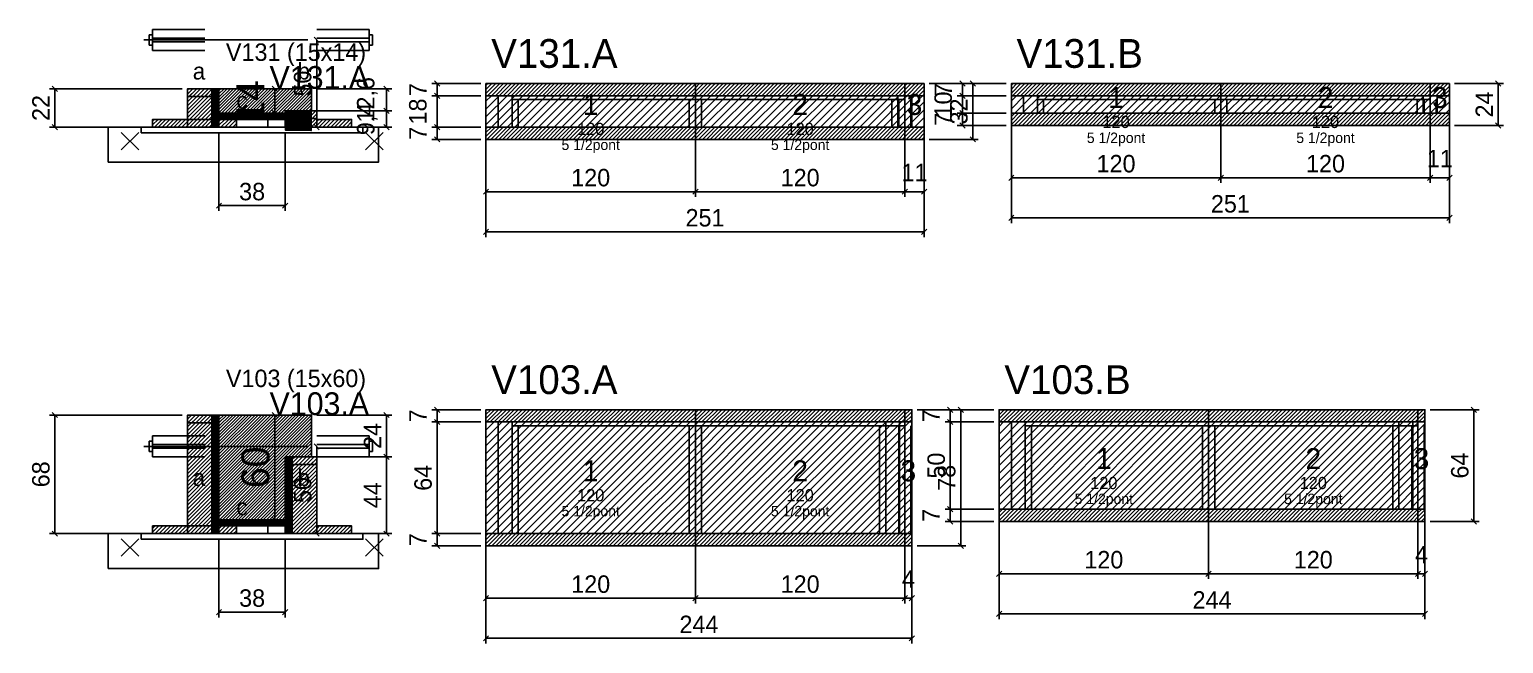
# Model space of a CAD drawing. Extents: x -69 to 3070, y -7262 to 1250.
# Drawn here: x -69 to 776, y -6660 to -6308 of the extents above; entities that cross this region are included whole.
import ezdxf
from ezdxf.enums import TextEntityAlignment as Align

# ---------------------------------------------------------------- set-up
doc = ezdxf.new("R2010")
doc.units = 0
for name, color, linetype in [('5', 5, 'Continuous'), ('barrote', 126, 'Continuous'), ('CONCRETO', 251, 'Continuous'), ('COTA', 241, 'Continuous'), ('Cota Seção (2x)', 241, 'Continuous'), ('detalhes', 7, 'Continuous'), ('Hachura', 251, 'Continuous'), ('Madeira', 126, 'Continuous'), ('NOMENCLATURA', 7, 'Continuous'), ('Painéis', 200, 'Continuous'), ('presilha', 224, 'Continuous'), ('Reaproveitamento', 251, 'Continuous'), ('SARR_2.2x7', 40, 'Continuous'), ('SARR_3.5x7', 81, 'Continuous'), ('SCO-___-LAJ', 224, 'Continuous'), ('TENSOR', 224, 'Continuous'), ('texto', 7, 'Continuous'), ('Texto Seção', 7, 'Continuous')]:
    doc.layers.add(name, color=color, linetype=linetype)
doc.dimstyles.new('PAINEL', dxfattribs={"dimtxt": 10, "dimasz": 3, "dimexe": 3, "dimexo": 3, "dimgap": 3, "dimtad": 1, "dimblk": 'OBLIQUE', "dimblk1": 'OBLIQUE', "dimcen": 2.5, "dimclrd": 4, "dimclre": 4, "dimclrt": 240, "dimazin": 3, "dimtfac": 1, "dimtmove": 0, "dimatfit": 3})
doc.dimstyles.new('SECAO2X', dxfattribs={"dimtxt": 16, "dimasz": 3, "dimexe": 3, "dimexo": 3, "dimgap": 3, "dimtad": 1, "dimblk": 'OBLIQUE', "dimblk1": 'OBLIQUE', "dimcen": 2.5, "dimclrd": 4, "dimclre": 4, "dimclrt": 240, "dimazin": 3, "dimtfac": 1, "dimtmove": 0, "dimatfit": 3})

# ---------------------------------------------------------------- blocks, each defined once
blk = doc.blocks.new('_OBLIQUE')
at = {"color": 0, "linetype": 'BYBLOCK'}
blk.add_line((-0.5, -0.5), (0.5, 0.5), dxfattribs=at)

msp = doc.modelspace()

# ---------------------------------------------------------------- hatches: boundary and pattern name
at = {"layer": 'COTA'}
h = msp.add_hatch(dxfattribs=at)
h.set_pattern_fill('ANSI31', scale=0.4)
h.paths.add_polyline_path([(40, -6356), (40, -6342), (93, -6342), (93, -6354.6), (78, -6354.6), (78, -6356)])
h = msp.add_hatch(dxfattribs=at)
h.set_pattern_fill('ANSI31', scale=0.5)
h.paths.add_polyline_path([(193, -6346), (313, -6346), (313, -6339), (193, -6339)])
h = msp.add_hatch(dxfattribs=at)
h.set_pattern_fill('ANSI31', scale=0.5)
h.paths.add_polyline_path([(313, -6346), (433, -6346), (433, -6339), (313, -6339)])
h = msp.add_hatch(dxfattribs=at)
h.set_pattern_fill('ANSI31', scale=0.5)
h.paths.add_polyline_path([(433, -6346), (444, -6346), (444, -6339), (433, -6339)])
h = msp.add_hatch(dxfattribs=at)
h.set_pattern_fill('ANSI31', scale=0.5)
h.paths.add_polyline_path([(494, -6346), (614, -6346), (614, -6339), (494, -6339)])
h = msp.add_hatch(dxfattribs=at)
h.set_pattern_fill('ANSI31', scale=0.5)
h.paths.add_polyline_path([(614, -6346), (734, -6346), (734, -6339), (614, -6339)])
h = msp.add_hatch(dxfattribs=at)
h.set_pattern_fill('ANSI31', scale=0.5)
h.paths.add_polyline_path([(734, -6346), (745, -6346), (745, -6339), (734, -6339)])
h = msp.add_hatch(dxfattribs=at)
h.set_pattern_fill('ANSI31', scale=0.5)
h.paths.add_polyline_path([(494, -6363), (614, -6363), (614, -6356), (494, -6356)])
h = msp.add_hatch(dxfattribs=at)
h.set_pattern_fill('ANSI31', scale=0.5)
h.paths.add_polyline_path([(614, -6363), (734, -6363), (734, -6356), (614, -6356)])
h = msp.add_hatch(dxfattribs=at)
h.set_pattern_fill('ANSI31', scale=0.5)
h.paths.add_polyline_path([(734, -6363), (745, -6363), (745, -6356), (734, -6356)])
h = msp.add_hatch(dxfattribs=at)
h.set_pattern_fill('ANSI31', scale=0.5)
h.paths.add_polyline_path([(193, -6371), (313, -6371), (313, -6364), (193, -6364)])
h = msp.add_hatch(dxfattribs=at)
h.set_pattern_fill('ANSI31', scale=0.5)
h.paths.add_polyline_path([(313, -6371), (433, -6371), (433, -6364), (313, -6364)])
h = msp.add_hatch(dxfattribs=at)
h.set_pattern_fill('ANSI31', scale=0.5)
h.paths.add_polyline_path([(433, -6371), (444, -6371), (444, -6364), (433, -6364)])
h = msp.add_hatch(dxfattribs=at)
h.set_pattern_fill('ANSI31', scale=0.5)
h.paths.add_polyline_path([(193, -6533), (313, -6533), (313, -6526), (193, -6526)])
h = msp.add_hatch(dxfattribs=at)
h.set_pattern_fill('ANSI31', scale=0.5)
h.paths.add_polyline_path([(313, -6533), (433, -6533), (433, -6526), (313, -6526)])
h = msp.add_hatch(dxfattribs=at)
h.set_pattern_fill('ANSI31', scale=0.5)
h.paths.add_polyline_path([(433, -6533), (437, -6533), (437, -6526), (433, -6526)])
h = msp.add_hatch(dxfattribs=at)
h.set_pattern_fill('ANSI31', scale=0.5)
h.paths.add_polyline_path([(487, -6533), (607, -6533), (607, -6526), (487, -6526)])
h = msp.add_hatch(dxfattribs=at)
h.set_pattern_fill('ANSI31', scale=0.5)
h.paths.add_polyline_path([(607, -6533), (727, -6533), (727, -6526), (607, -6526)])
h = msp.add_hatch(dxfattribs=at)
h.set_pattern_fill('ANSI31', scale=0.5)
h.paths.add_polyline_path([(727, -6533), (731, -6533), (731, -6526), (727, -6526)])
h = msp.add_hatch(dxfattribs=at)
h.set_pattern_fill('ANSI31', scale=0.4)
h.paths.add_polyline_path([(40, -6589), (40, -6529), (93, -6529), (93, -6553), (78, -6553), (78, -6589)])
h = msp.add_hatch(dxfattribs=at)
h.set_pattern_fill('ANSI31', scale=0.5)
h.paths.add_polyline_path([(487, -6590), (607, -6590), (607, -6583), (487, -6583)])
h = msp.add_hatch(dxfattribs=at)
h.set_pattern_fill('ANSI31', scale=0.5)
h.paths.add_polyline_path([(607, -6590), (727, -6590), (727, -6583), (607, -6583)])
h = msp.add_hatch(dxfattribs=at)
h.set_pattern_fill('ANSI31', scale=0.5)
h.paths.add_polyline_path([(727, -6590), (731, -6590), (731, -6583), (727, -6583)])
h = msp.add_hatch(dxfattribs=at)
h.set_pattern_fill('ANSI31', scale=0.5)
h.paths.add_polyline_path([(193, -6604), (313, -6604), (313, -6597), (193, -6597)])
h = msp.add_hatch(dxfattribs=at)
h.set_pattern_fill('ANSI31', scale=0.5)
h.paths.add_polyline_path([(313, -6604), (433, -6604), (433, -6597), (313, -6597)])
h = msp.add_hatch(dxfattribs=at)
h.set_pattern_fill('ANSI31', scale=0.5)
h.paths.add_polyline_path([(433, -6604), (437, -6604), (437, -6597), (433, -6597)])
at = {"layer": 'Hachura'}
h = msp.add_hatch(dxfattribs=at)
h.set_pattern_fill('ANSI31', scale=0.5)
h.paths.add_polyline_path([(22, -6364), (36, -6364), (36, -6342), (22, -6342)])
h = msp.add_hatch(dxfattribs=at)
h.set_pattern_fill('ANSI31', scale=0.5)
h.paths.add_polyline_path([(22, -6346.4), (36, -6346.4), (36, -6342), (22, -6342)])
h = msp.add_hatch(dxfattribs=at)
h.set_pattern_fill('SOLID')
h.paths.add_polyline_path([(36, -6364), (40, -6364), (40, -6342), (36, -6342)])
h = msp.add_hatch(dxfattribs=at)
h.set_pattern_fill('SOLID')
h.paths.add_polyline_path([(40, -6359.6), (78, -6359.6), (78, -6356), (40, -6356)])
h = msp.add_hatch(dxfattribs=at)
h.set_pattern_fill('SOLID')
h.paths.add_polyline_path([(78, -6364), (82, -6364), (82, -6354.6), (78, -6354.6)])
h = msp.add_hatch(dxfattribs=at)
h.set_pattern_fill('SOLID')
h.paths.add_polyline_path([(78, -6354.6), (93, -6354.6), (93, -6366), (78, -6366)])
h = msp.add_hatch(dxfattribs=at)
h.set_pattern_fill('ANSI31', scale=0.5)
h.paths.add_polyline_path([(82, -6364), (96, -6364), (96, -6354.6), (82, -6354.6)])
h = msp.add_hatch(dxfattribs=at)
h.set_pattern_fill('ANSI31', scale=0.5)
h.paths.add_polyline_path([(82, -6359), (96, -6359), (96, -6354.6), (82, -6354.6)])
h = msp.add_hatch(dxfattribs=at)
h.set_pattern_fill('ANSI31', scale=0.5)
h.paths.add_polyline_path([(2, -6364), (22, -6364), (22, -6359.6), (2, -6359.6)])
h = msp.add_hatch(dxfattribs=at)
h.set_pattern_fill('ANSI31', scale=0.5)
h.paths.add_polyline_path([(40, -6364), (50, -6364), (50, -6359.6), (40, -6359.6)])
h = msp.add_hatch(dxfattribs=at)
h.set_pattern_fill('ANSI31', scale=0.5)
h.paths.add_polyline_path([(96, -6364), (116, -6364), (116, -6359.6), (96, -6359.6)])
h = msp.add_hatch(dxfattribs=at)
h.set_pattern_fill('ANSI31', scale=0.5)
h.paths.add_polyline_path([(22, -6597), (36, -6597), (36, -6529), (22, -6529)])
h = msp.add_hatch(dxfattribs=at)
h.set_pattern_fill('ANSI31', scale=0.5)
h.paths.add_polyline_path([(22, -6533.4), (36, -6533.4), (36, -6529), (22, -6529)])
h = msp.add_hatch(dxfattribs=at)
h.set_pattern_fill('SOLID')
h.paths.add_polyline_path([(36, -6597), (40, -6597), (40, -6529), (36, -6529)])
h = msp.add_hatch(dxfattribs=at)
h.set_pattern_fill('SOLID')
h.paths.add_polyline_path([(78, -6597), (82, -6597), (82, -6553), (78, -6553)])
h = msp.add_hatch(dxfattribs=at)
h.set_pattern_fill('SOLID')
h.paths.add_polyline_path([(78, -6553), (93, -6553), (93, -6553), (78, -6553)])
h = msp.add_hatch(dxfattribs=at)
h.set_pattern_fill('ANSI31', scale=0.5)
h.paths.add_polyline_path([(82, -6597), (96, -6597), (96, -6553), (82, -6553)])
h = msp.add_hatch(dxfattribs=at)
h.set_pattern_fill('ANSI31', scale=0.5)
h.paths.add_polyline_path([(82, -6557.4), (96, -6557.4), (96, -6553), (82, -6553)])
h = msp.add_hatch(dxfattribs=at)
h.set_pattern_fill('ANSI31', scale=0.5)
h.paths.add_polyline_path([(2, -6597), (22, -6597), (22, -6592.6), (2, -6592.6)])
h = msp.add_hatch(dxfattribs=at)
h.set_pattern_fill('SOLID')
h.paths.add_polyline_path([(40, -6592.6), (78, -6592.6), (78, -6589), (40, -6589)])
h = msp.add_hatch(dxfattribs=at)
h.set_pattern_fill('ANSI31', scale=0.5)
h.paths.add_polyline_path([(40, -6597), (50, -6597), (50, -6592.6), (40, -6592.6)])
h = msp.add_hatch(dxfattribs=at)
h.set_pattern_fill('ANSI31', scale=0.5)
h.paths.add_polyline_path([(96, -6597), (116, -6597), (116, -6592.6), (96, -6592.6)])
at = {"layer": 'Reaproveitamento'}
h = msp.add_hatch(dxfattribs=at)
h.set_pattern_fill('ANSI31')
h.paths.add_polyline_path([(193, -6364), (313, -6364), (313, -6346), (193, -6346)])
h = msp.add_hatch(dxfattribs=at)
h.set_pattern_fill('ANSI31')
h.paths.add_polyline_path([(313, -6364), (433, -6364), (433, -6346), (313, -6346)])
h = msp.add_hatch(dxfattribs=at)
h.set_pattern_fill('ANSI31')
h.paths.add_polyline_path([(433, -6364), (444, -6364), (444, -6346), (433, -6346)])
h = msp.add_hatch(dxfattribs=at)
h.set_pattern_fill('ANSI31')
h.paths.add_polyline_path([(494, -6356), (614, -6356), (614, -6346), (494, -6346)])
h = msp.add_hatch(dxfattribs=at)
h.set_pattern_fill('ANSI31')
h.paths.add_polyline_path([(614, -6356), (734, -6356), (734, -6346), (614, -6346)])
h = msp.add_hatch(dxfattribs=at)
h.set_pattern_fill('ANSI31')
h.paths.add_polyline_path([(734, -6356), (745, -6356), (745, -6346), (734, -6346)])
h = msp.add_hatch(dxfattribs=at)
h.set_pattern_fill('ANSI31')
h.paths.add_polyline_path([(193, -6597), (313, -6597), (313, -6533), (193, -6533)])
h = msp.add_hatch(dxfattribs=at)
h.set_pattern_fill('ANSI31')
h.paths.add_polyline_path([(313, -6597), (433, -6597), (433, -6533), (313, -6533)])
h = msp.add_hatch(dxfattribs=at)
h.set_pattern_fill('ANSI31')
h.paths.add_polyline_path([(433, -6597), (437, -6597), (437, -6533), (433, -6533)])
h = msp.add_hatch(dxfattribs=at)
h.set_pattern_fill('ANSI31')
h.paths.add_polyline_path([(487, -6583), (607, -6583), (607, -6533), (487, -6533)])
h = msp.add_hatch(dxfattribs=at)
h.set_pattern_fill('ANSI31')
h.paths.add_polyline_path([(607, -6583), (727, -6583), (727, -6533), (607, -6533)])
h = msp.add_hatch(dxfattribs=at)
h.set_pattern_fill('ANSI31')
h.paths.add_polyline_path([(727, -6583), (731, -6583), (731, -6533), (727, -6533)])

# ---------------------------------------------------------------- linework, layer by layer
for p, q in [((2, -6308), (32, -6308)), ((2, -6308), (2, -6320)), ((96, -6308), (126, -6308)), ((126, -6308), (126, -6320)), ((0, -6311), (0, -6317)), ((2, -6311), (0, -6311)), ((2, -6317), (0, -6317)), ((2, -6313), (32, -6313)), ((2, -6315), (32, -6315)), ((96, -6313), (126, -6313)), ((96, -6315), (126, -6315)), ((126, -6311), (128, -6311)), ((126, -6317), (128, -6317)), ((128, -6311), (128, -6317)), ((2, -6320), (32, -6320)), ((96, -6320), (126, -6320)), ((0, -6544), (0, -6550)), ((2, -6544), (0, -6544)), ((2, -6541), (32, -6541)), ((2, -6541), (2, -6553)), ((96, -6541), (126, -6541)), ((126, -6541), (126, -6553)), ((126, -6544), (128, -6544)), ((128, -6544), (128, -6550)), ((2, -6550), (0, -6550)), ((2, -6546), (32, -6546)), ((2, -6548), (32, -6548)), ((2, -6553), (32, -6553)), ((96, -6546), (126, -6546)), ((96, -6548), (126, -6548)), ((96, -6553), (126, -6553)), ((126, -6550), (128, -6550))]:
    msp.add_line(p, q)
at = {"layer": 'barrote'}
for points in [[(-23.5, -6384), (131.5, -6384), (131.5, -6364), (-23.5, -6364)], [(-23.5, -6617), (131.5, -6617), (131.5, -6597), (-23.5, -6597)]]:
    msp.add_lwpolyline(points, close=True, dxfattribs=at)
at = {"layer": 'CONCRETO'}
for points in [[(40, -6356), (40, -6342), (93, -6342), (93, -6354.6), (78, -6354.6), (78, -6356)], [(40, -6589), (40, -6529), (93, -6529), (93, -6553), (78, -6553), (78, -6589)]]:
    msp.add_lwpolyline(points, close=True, dxfattribs=at)
at = {"layer": 'Madeira'}
for points in [[(22, -6364), (36, -6364), (36, -6342), (22, -6342)], [(22, -6346.4), (36, -6346.4), (36, -6342), (22, -6342)], [(82, -6364), (96, -6364), (96, -6354.6), (82, -6354.6)], [(82, -6359), (96, -6359), (96, -6354.6), (82, -6354.6)], [(2, -6364), (22, -6364), (22, -6359.6), (2, -6359.6)], [(22, -6364), (36, -6364), (36, -6359.6), (22, -6359.6)], [(40, -6364), (50, -6364), (50, -6359.6), (40, -6359.6)], [(68, -6364), (78, -6364), (78, -6359.6), (68, -6359.6)], [(96, -6364), (116, -6364), (116, -6359.6), (96, -6359.6)], [(22, -6597), (36, -6597), (36, -6529), (22, -6529)], [(22, -6533.4), (36, -6533.4), (36, -6529), (22, -6529)], [(82, -6597), (96, -6597), (96, -6553), (82, -6553)], [(82, -6557.4), (96, -6557.4), (96, -6553), (82, -6553)], [(2, -6597), (22, -6597), (22, -6592.6), (2, -6592.6)], [(22, -6597), (36, -6597), (36, -6592.6), (22, -6592.6)], [(40, -6597), (50, -6597), (50, -6592.6), (40, -6592.6)], [(68, -6597), (78, -6597), (78, -6592.6), (68, -6592.6)], [(96, -6597), (116, -6597), (116, -6592.6), (96, -6592.6)]]:
    msp.add_lwpolyline(points, close=True, dxfattribs=at)
at = {"layer": 'Painéis'}
for p, q in [((193, -6346), (313, -6346)), ((193, -6364), (193, -6346)), ((313, -6364), (313, -6346)), ((313, -6364), (313, -6346)), ((313, -6346), (433, -6346)), ((313, -6364), (313, -6346)), ((433, -6364), (433, -6346)), ((433, -6364), (433, -6346)), ((433, -6346), (444, -6346)), ((433, -6364), (433, -6346)), ((444, -6364), (444, -6346)), ((494, -6346), (614, -6346)), ((494, -6356), (494, -6346)), ((614, -6356), (614, -6346)), ((614, -6356), (614, -6346)), ((614, -6346), (734, -6346)), ((614, -6356), (614, -6346)), ((734, -6356), (734, -6346)), ((734, -6356), (734, -6346)), ((734, -6346), (745, -6346)), ((734, -6356), (734, -6346)), ((745, -6356), (745, -6346)), ((494, -6356), (614, -6356)), ((614, -6356), (734, -6356)), ((734, -6356), (745, -6356)), ((193, -6364), (313, -6364)), ((313, -6364), (433, -6364)), ((433, -6364), (444, -6364)), ((193, -6533), (313, -6533)), ((193, -6597), (193, -6533)), ((313, -6597), (313, -6533)), ((313, -6597), (313, -6533)), ((313, -6533), (433, -6533)), ((313, -6597), (313, -6533)), ((433, -6597), (433, -6533)), ((433, -6597), (433, -6533)), ((433, -6533), (437, -6533)), ((433, -6597), (433, -6533)), ((437, -6597), (437, -6533)), ((487, -6533), (607, -6533)), ((487, -6583), (487, -6533)), ((607, -6583), (607, -6533)), ((607, -6583), (607, -6533)), ((607, -6533), (727, -6533)), ((607, -6583), (607, -6533)), ((727, -6583), (727, -6533)), ((727, -6583), (727, -6533)), ((727, -6533), (731, -6533)), ((727, -6583), (727, -6533)), ((731, -6583), (731, -6533)), ((487, -6583), (607, -6583)), ((607, -6583), (727, -6583)), ((727, -6583), (731, -6583)), ((193, -6597), (313, -6597)), ((313, -6597), (433, -6597)), ((433, -6597), (437, -6597))]:
    msp.add_line(p, q, dxfattribs=at)
for points in [[(36, -6364), (40, -6364), (40, -6342), (36, -6342)], [(40, -6359.6), (78, -6359.6), (78, -6356), (40, -6356)], [(78, -6364), (82, -6364), (82, -6354.6), (78, -6354.6)], [(78, -6354.6), (93, -6354.6), (93, -6354.6), (78, -6354.6)], [(36, -6597), (40, -6597), (40, -6529), (36, -6529)], [(78, -6597), (82, -6597), (82, -6553), (78, -6553)], [(78, -6553), (93, -6553), (93, -6553), (78, -6553)], [(40, -6592.6), (78, -6592.6), (78, -6589), (40, -6589)]]:
    msp.add_lwpolyline(points, close=True, dxfattribs=at)
at = {"layer": 'presilha'}
for p, q in [((-16, -6377), (-6, -6367)), ((-16, -6367), (-6, -6377)), ((124, -6377), (134, -6367)), ((124, -6367), (134, -6377)), ((-16, -6610), (-6, -6600)), ((-16, -6600), (-6, -6610)), ((124, -6610), (134, -6600)), ((124, -6600), (134, -6610))]:
    msp.add_line(p, q, dxfattribs=at)
at = {"layer": 'SARR_2.2x7'}
for p, q in [((200, -6364), (200, -6346)), ((208, -6348.2), (313, -6348.2)), ((313, -6348.2), (433, -6348.2)), ((437, -6364), (437, -6346)), ((501, -6356), (501, -6346)), ((509, -6348.2), (614, -6348.2)), ((614, -6348.2), (734, -6348.2)), ((738, -6356), (738, -6346)), ((200, -6597), (200, -6533)), ((208, -6535.2), (313, -6535.2)), ((313, -6535.2), (433, -6535.2)), ((430, -6597), (430, -6533)), ((494, -6583), (494, -6533)), ((502, -6535.2), (607, -6535.2)), ((607, -6535.2), (727, -6535.2)), ((724, -6583), (724, -6533))]:
    msp.add_line(p, q, dxfattribs=at)
at = {"layer": 'SARR_3.5x7'}
for p, q in [((208, -6364), (208, -6346)), ((211.5, -6364), (211.5, -6348.2)), ((309.5, -6364), (309.5, -6348.2)), ((313, -6364), (313, -6346)), ((313, -6364), (313, -6346)), ((316.5, -6364), (316.5, -6348.2)), ((425.5, -6364), (425.5, -6348.2)), ((429, -6364), (429, -6346)), ((429.5, -6364), (429.5, -6348.2)), ((433, -6364), (433, -6346)), ((433, -6364), (433, -6346)), ((436.5, -6364), (436.5, -6348.2)), ((509, -6356), (509, -6346)), ((512.5, -6356), (512.5, -6348.2)), ((610.5, -6356), (610.5, -6348.2)), ((614, -6356), (614, -6346)), ((614, -6356), (614, -6346)), ((617.5, -6356), (617.5, -6348.2)), ((726.5, -6356), (726.5, -6348.2)), ((730, -6356), (730, -6346)), ((730.5, -6356), (730.5, -6348.2)), ((734, -6356), (734, -6346)), ((734, -6356), (734, -6346)), ((737.5, -6356), (737.5, -6348.2)), ((509, -6356), (512.5, -6356)), ((610.5, -6356), (614, -6356)), ((614, -6356), (617.5, -6356)), ((726.5, -6356), (730, -6356)), ((730.5, -6356), (734, -6356)), ((734, -6356), (737.5, -6356)), ((208, -6364), (211.5, -6364)), ((309.5, -6364), (313, -6364)), ((313, -6364), (316.5, -6364)), ((425.5, -6364), (429, -6364)), ((429.5, -6364), (433, -6364)), ((433, -6364), (436.5, -6364)), ((208, -6597), (208, -6533)), ((211.5, -6597), (211.5, -6535.2)), ((309.5, -6597), (309.5, -6535.2)), ((313, -6597), (313, -6533)), ((313, -6597), (313, -6533)), ((316.5, -6597), (316.5, -6535.2)), ((418.5, -6597), (418.5, -6535.2)), ((422, -6597), (422, -6533)), ((429.5, -6597), (429.5, -6535.2)), ((433, -6597), (433, -6533)), ((433, -6597), (433, -6533)), ((436.5, -6597), (436.5, -6535.2)), ((502, -6583), (502, -6533)), ((505.5, -6583), (505.5, -6535.2)), ((603.5, -6583), (603.5, -6535.2)), ((607, -6583), (607, -6533)), ((607, -6583), (607, -6533)), ((610.5, -6583), (610.5, -6535.2)), ((712.5, -6583), (712.5, -6535.2)), ((716, -6583), (716, -6533)), ((723.5, -6583), (723.5, -6535.2)), ((727, -6583), (727, -6533)), ((727, -6583), (727, -6533)), ((730.5, -6583), (730.5, -6535.2)), ((502, -6583), (505.5, -6583)), ((603.5, -6583), (607, -6583)), ((607, -6583), (610.5, -6583)), ((712.5, -6583), (716, -6583)), ((723.5, -6583), (727, -6583)), ((727, -6583), (730.5, -6583)), ((208, -6597), (211.5, -6597)), ((309.5, -6597), (313, -6597)), ((313, -6597), (316.5, -6597)), ((418.5, -6597), (422, -6597)), ((429.5, -6597), (433, -6597)), ((433, -6597), (436.5, -6597))]:
    msp.add_line(p, q, dxfattribs=at)
at = {"layer": 'SCO-___-LAJ'}
for points in [[(193, -6346), (313, -6346), (313, -6339), (193, -6339)], [(313, -6346), (433, -6346), (433, -6339), (313, -6339)], [(433, -6346), (444, -6346), (444, -6339), (433, -6339)], [(494, -6346), (614, -6346), (614, -6339), (494, -6339)], [(614, -6346), (734, -6346), (734, -6339), (614, -6339)], [(734, -6346), (745, -6346), (745, -6339), (734, -6339)], [(494, -6363), (614, -6363), (614, -6356), (494, -6356)], [(614, -6363), (734, -6363), (734, -6356), (614, -6356)], [(734, -6363), (745, -6363), (745, -6356), (734, -6356)], [(-4.5, -6367.2), (122.5, -6367.2), (122.5, -6364), (-4.5, -6364)], [(193, -6371), (313, -6371), (313, -6364), (193, -6364)], [(313, -6371), (433, -6371), (433, -6364), (313, -6364)], [(433, -6371), (444, -6371), (444, -6364), (433, -6364)], [(193, -6533), (313, -6533), (313, -6526), (193, -6526)], [(313, -6533), (433, -6533), (433, -6526), (313, -6526)], [(433, -6533), (437, -6533), (437, -6526), (433, -6526)], [(487, -6533), (607, -6533), (607, -6526), (487, -6526)], [(607, -6533), (727, -6533), (727, -6526), (607, -6526)], [(727, -6533), (731, -6533), (731, -6526), (727, -6526)], [(487, -6590), (607, -6590), (607, -6583), (487, -6583)], [(607, -6590), (727, -6590), (727, -6583), (607, -6583)], [(727, -6590), (731, -6590), (731, -6583), (727, -6583)], [(-4.5, -6600.2), (122.5, -6600.2), (122.5, -6597), (-4.5, -6597)], [(193, -6604), (313, -6604), (313, -6597), (193, -6597)], [(313, -6604), (433, -6604), (433, -6597), (313, -6597)], [(433, -6604), (437, -6604), (437, -6597), (433, -6597)]]:
    msp.add_lwpolyline(points, close=True, dxfattribs=at)
at = {"layer": 'TENSOR'}
for p, q in [((-3, -6314), (91, -6314)), ((-3, -6547), (91, -6547))]:
    msp.add_line(p, q, dxfattribs=at)

# ---------------------------------------------------------------- texts
at = {"layer": '5'}
for s, height, p in [('1', 12, (554, -6347)), ('2', 12, (674, -6347)), ('3', 12, (739.5, -6347)), ('1', 12, (253, -6351)), ('2', 12, (373, -6351)), ('3', 12, (438.5, -6351)), ('120', 7, (554, -6361)), ('120', 7, (674, -6361)), ('120', 7, (253, -6365)), ('120', 7, (373, -6365)), ('1', 12, (547, -6554)), ('2', 12, (667, -6554)), ('3', 12, (729, -6554)), ('1', 12, (253, -6561)), ('2', 12, (373, -6561)), ('3', 12, (435, -6561)), ('120', 7, (547, -6568)), ('120', 7, (667, -6568)), ('120', 7, (253, -6575)), ('120', 7, (373, -6575))]:
    msp.add_text(s, height=height, dxfattribs=at).set_placement(p, align=Align.MIDDLE_CENTER)
at = {"layer": 'detalhes'}
for s, p in [('a', (25, -6336.7)), ('b', (85, -6336.7)), ('c', (50, -6353.5)), ('a', (25, -6569.7)), ('b', (85, -6569.7)), ('c', (50, -6586.5))]:
    msp.add_text(s, height=9.6, dxfattribs=at).set_placement(p)
at = {"layer": 'NOMENCLATURA'}
for s, p in [('V131.A', (196, -6330)), ('V131.B', (497, -6330)), ('V103.A', (196, -6517)), ('V103.B', (490, -6517))]:
    msp.add_text(s, height=16.5, dxfattribs=at).set_placement(p)
at = {"layer": 'texto', "char_height": 6, "attachment_point": 5}
for insert in [(554, -6371), (674, -6371), (253, -6375), (373, -6375), (547, -6578), (667, -6578), (253, -6585), (373, -6585)]:
    msp.add_mtext('5 1/2pont', dxfattribs=dict(at, insert=insert))
at = {"layer": 'Texto Seção'}
for s, height, p in [('V131 (15x14)', 10, (44, -6326)), ('V131.A', 13, (69, -6342)), ('V103 (15x60)', 10, (44, -6513)), ('V103.A', 13, (69, -6529))]:
    msp.add_text(s, height=height, dxfattribs=at).set_placement(p)

# ---------------------------------------------------------------- dimensions: what is measured, and where the dimension line sits
at = {"layer": 'COTA'}
for base, p1, p2 in [((96, -6364), (96, -6364), (96, -6314)), ((-54, -6364), (2, -6364), (22, -6342)), ((136, -6354.6), (93, -6354.6), (93, -6342)), ((165, -6346), (193, -6346), (193, -6339)), ((472, -6371), (444, -6371), (444, -6339)), ((466, -6346), (494, -6346), (494, -6339)), ((773, -6363), (745, -6363), (745, -6339)), ((136, -6364), (96, -6364), (96, -6354.6)), ((165, -6364), (193, -6364), (193, -6346)), ((466, -6356), (494, -6356), (494, -6346)), ((466, -6363), (494, -6363), (494, -6356)), ((165, -6371), (193, -6371), (193, -6364)), ((-54, -6597), (2, -6597), (22, -6529)), ((136, -6553), (93, -6553), (93, -6529)), ((165, -6533), (193, -6533), (193, -6526)), ((465, -6604), (437, -6604), (437, -6526)), ((459, -6533), (487, -6533), (487, -6526)), ((759, -6590), (731, -6590), (731, -6526)), ((165, -6597), (193, -6597), (193, -6533)), ((459, -6583), (487, -6583), (487, -6533)), ((96, -6597), (96, -6597), (96, -6547)), ((136, -6597), (96, -6597), (96, -6553)), ((459, -6590), (487, -6590), (487, -6583)), ((165, -6604), (193, -6604), (193, -6597))]:
    msp.add_linear_dim(base=base, p1=p1, p2=p2, angle=90, dimstyle='PAINEL', dxfattribs=at).render()
for base, p1, p2 in [((494, -6393), (494, -6356), (614, -6356)), ((494, -6416), (494, -6356), (745, -6356)), ((614, -6393), (614, -6356), (734, -6356)), ((734, -6393), (734, -6356), (745, -6356)), ((40, -6409), (40, -6364), (78, -6364)), ((193, -6401), (193, -6364), (313, -6364)), ((193, -6424), (193, -6364), (444, -6364)), ((313, -6401), (313, -6364), (433, -6364)), ((433, -6401), (433, -6364), (444, -6364)), ((487, -6620), (487, -6583), (607, -6583)), ((487, -6643), (487, -6583), (731, -6583)), ((607, -6620), (607, -6583), (727, -6583)), ((727, -6620), (727, -6583), (731, -6583)), ((40, -6642), (40, -6597), (78, -6597)), ((193, -6634), (193, -6597), (313, -6597)), ((193, -6657), (193, -6597), (437, -6597)), ((313, -6634), (313, -6597), (433, -6597)), ((433, -6634), (433, -6597), (437, -6597))]:
    msp.add_linear_dim(base=base, p1=p1, p2=p2, dimstyle='PAINEL', dxfattribs=at).render()
at = {"layer": 'Cota Seção (2x)'}
for base, p1, p2 in [((72, -6356), (40, -6356), (40, -6342)), ((72, -6589), (40, -6589), (40, -6529))]:
    msp.add_linear_dim(base=base, p1=p1, p2=p2, angle=90, dimstyle='SECAO2X', dxfattribs=at).render()

doc.saveas('drawing.dxf')
